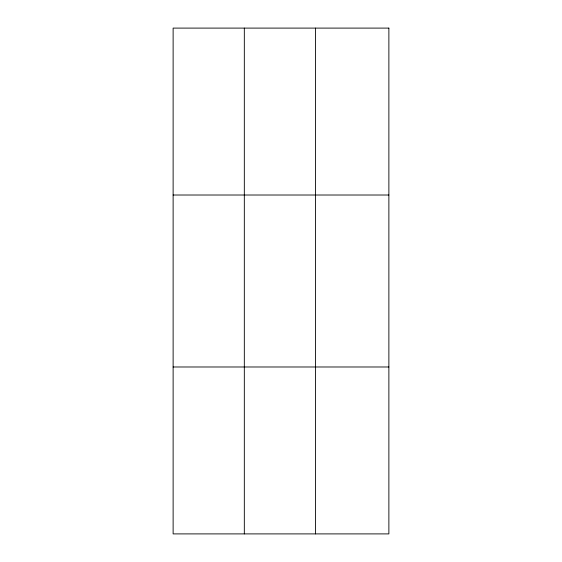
<?xml version="1.0" encoding="UTF-8"?>
<svg xmlns="http://www.w3.org/2000/svg" width="562" height="562" viewBox="0 0 562 562"><rect width="100%" height="100%" fill="white"/><g stroke="black" fill="none" stroke-linecap="round" stroke-linejoin="round"><path stroke-width="0.84" d="M244.322 533.9L244.322 28.1M315.521 533.9L315.521 28.1M173.124 195.014L388.876 195.014M173.124 366.986L388.876 366.986M388.876 28.1L388.876 533.9L173.124 533.9L173.124 28.1L388.876 28.1"/></g></svg>
